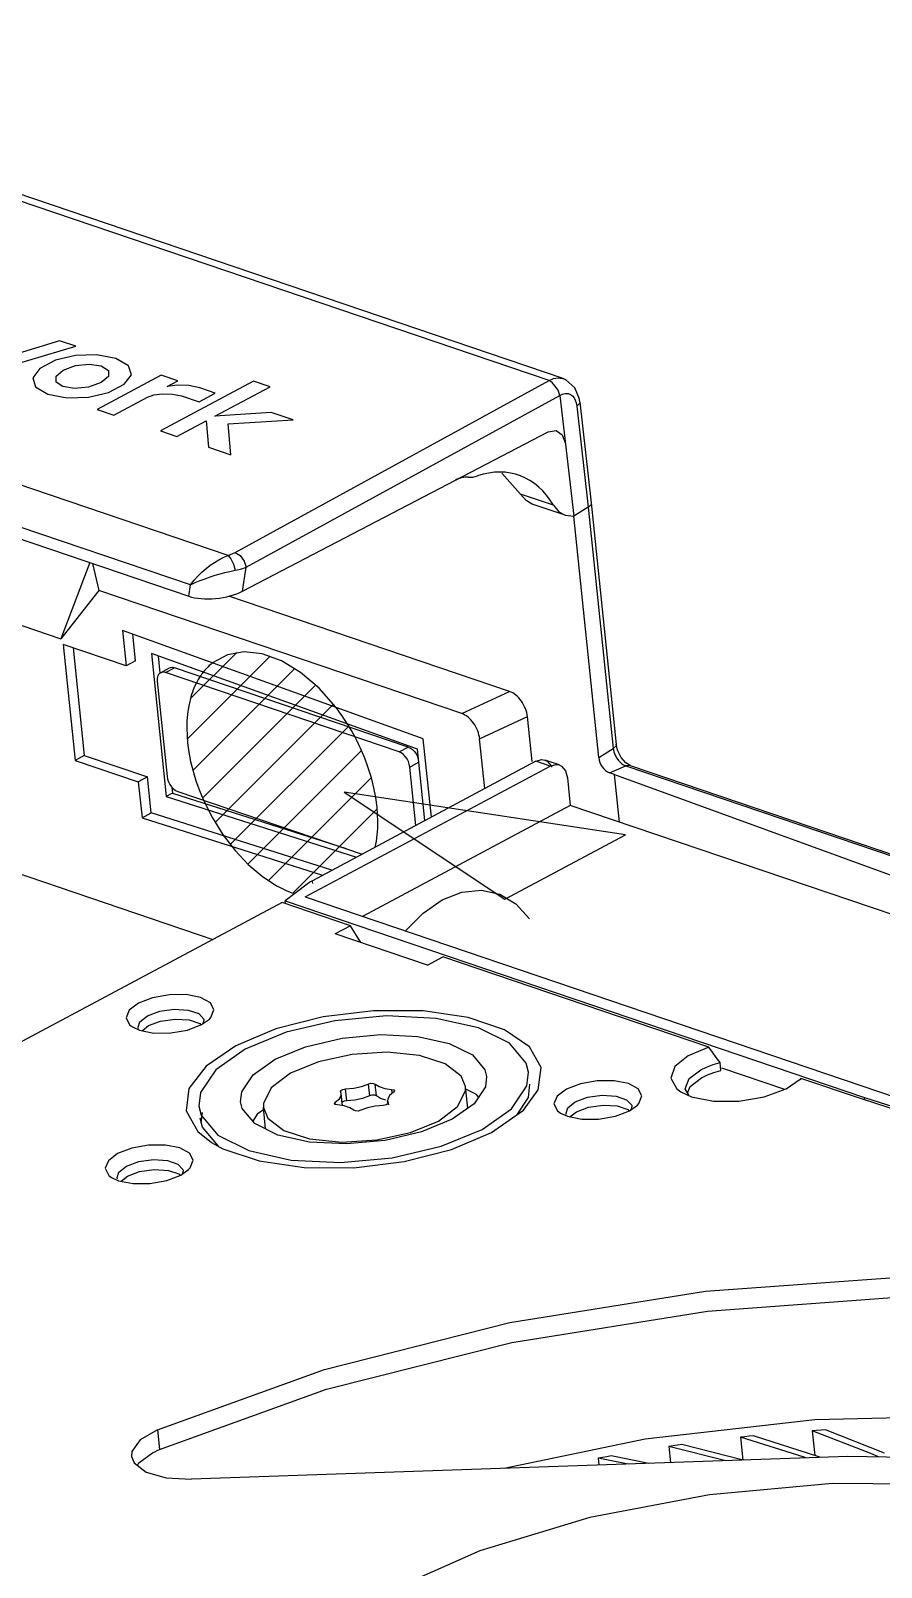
# Model space of a CAD drawing. Header units: millimetres. Extents: x 0 to 594, y 0 to 420.
# Drawn here: x 140.12 to 159.38, y 234.67 to 269.46 of the extents above; entities that cross this region are included whole.
import ezdxf

# ---------------------------------------------------------------- set-up
doc = ezdxf.new("R2010")
doc.units = ezdxf.units.MM
doc.header["$LTSCALE"] = 32.67
doc.layers.add('ASSEM_MEM', color=7, linetype='CONTINUOUS')

msp = doc.modelspace()

# ---------------------------------------------------------------- linework, layer by layer
at = {"layer": 'ASSEM_MEM', "color": 7, "linetype": 'CONTINUOUS'}
for p, q in [((151.863, 261.538), (128.635, 269.418)), ((152.176, 261.584), (128.966, 269.458)), ((144.591, 257.58), (119.38, 266.133)), ((143.739, 256.913), (118.856, 265.354)), ((119.755, 264.781), (143.703, 256.657)), ((139.133, 261.721), (141.142, 262.317)), ((140.775, 262.441), (139.466, 262.041)), ((141.142, 262.317), (140.775, 262.441)), ((143.08, 261.659), (141.63, 260.884)), ((143.456, 261.531), (143.08, 261.659)), ((145.171, 261.526), (143.062, 260.398)), ((143.212, 261.401), (143.456, 261.531)), ((143.934, 261.059), (144.298, 261.253)), ((144.298, 261.253), (143.95, 261.372)), ((144.294, 260.731), (145.544, 261.399)), ((144.753, 257.647), (151.863, 261.538)), ((145.544, 261.399), (145.171, 261.526)), ((151.928, 261.494), (151.863, 261.538)), ((152.239, 261.558), (152.175, 261.585)), ((142.006, 260.756), (142.768, 261.164)), ((143.535, 261.194), (143.934, 261.059)), ((144.998, 257.311), (152.105, 261.2)), ((152.105, 261.2), (152.417, 258.469)), ((152.473, 261.036), (152.488, 260.956)), ((152.488, 260.956), (152.748, 258.674)), ((152.555, 261.049), (152.545, 261.114)), ((152.554, 261.049), (152.815, 258.767)), ((141.63, 260.884), (142.006, 260.756)), ((143.434, 260.272), (144.093, 260.624)), ((144.093, 260.624), (144.15, 260.029)), ((145.571, 260.814), (144.294, 260.731)), ((144.593, 260.555), (146.064, 260.647)), ((144.655, 259.857), (144.593, 260.555)), ((146.064, 260.647), (145.571, 260.814)), ((143.062, 260.398), (143.434, 260.272)), ((149.741, 259.285), (151.842, 260.381)), ((144.15, 260.029), (144.655, 259.857)), ((144.922, 256.771), (149.741, 259.285)), ((150.79, 259.444), (151.215, 258.969)), ((151.959, 258.716), (151.215, 258.969)), ((152.224, 258.489), (151.48, 258.742)), ((152.224, 258.489), (152.417, 258.469)), ((152.748, 258.674), (152.417, 258.468)), ((152.748, 258.674), (152.417, 258.469)), ((152.983, 253.003), (152.417, 258.469)), ((152.417, 258.468), (152.417, 258.469)), ((152.748, 258.674), (153.314, 253.209)), ((152.815, 258.767), (152.815, 258.766)), ((152.815, 258.767), (153.381, 253.302)), ((141.46, 257.418), (140.809, 255.693)), ((141.524, 257.396), (141.662, 256.789)), ((143.908, 257.112), (144, 257.201)), ((144.922, 256.771), (144.998, 257.311)), ((141.662, 256.789), (140.809, 255.693)), ((149.884, 253.999), (141.662, 256.789)), ((143.703, 256.657), (143.739, 256.913)), ((143.957, 257.009), (144.071, 257.052)), ((150.966, 254.5), (144.606, 256.658)), ((139.322, 256.198), (140.809, 255.693)), ((142.204, 255.883), (142.287, 255.08)), ((149.012, 253.43), (142.204, 255.883)), ((142.495, 255.191), (142.432, 255.801)), ((140.857, 255.565), (141.129, 252.938)), ((142.287, 255.08), (140.857, 255.565)), ((141.085, 255.488), (141.337, 253.049)), ((142.857, 255.359), (143.192, 252.12)), ((148.877, 253.19), (142.857, 255.359)), ((143.736, 254.33), (144.788, 255.381)), ((142.495, 255.191), (142.287, 255.08)), ((143.009, 255.304), (143.049, 254.915)), ((143.06, 254.922), (143.268, 255.033)), ((143.174, 254.926), (143.382, 255.037)), ((148.673, 253.242), (143.382, 255.037)), ((143.667, 253.421), (145.545, 255.298)), ((143.794, 252.707), (146.106, 255.019)), ((142.987, 254.73), (143.21, 252.578)), ((148.465, 253.131), (143.174, 254.926)), ((144.013, 252.086), (146.575, 254.648)), ((149.884, 253.999), (150.966, 254.5)), ((144.298, 251.531), (146.978, 254.211)), ((129.474, 253.899), (144.248, 248.887)), ((144.641, 251.034), (147.324, 253.717)), ((147.315, 253.731), (147.298, 253.759)), ((150.288, 253.429), (151.37, 253.93)), ((151.475, 252.911), (151.37, 253.93)), ((149.195, 251.656), (149.012, 253.43)), ((150.405, 252.302), (150.288, 253.429)), ((141.337, 253.049), (141.129, 252.938)), ((141.129, 252.938), (142.559, 252.452)), ((141.337, 253.049), (142.767, 252.564)), ((145.04, 250.593), (147.612, 253.165)), ((151.561, 252.92), (146.501, 250.216)), ((148.465, 253.131), (148.673, 253.242)), ((148.707, 252.789), (148.907, 252.896)), ((149.044, 251.575), (148.877, 253.19)), ((151.882, 252.811), (151.561, 252.92)), ((152.089, 252.836), (151.768, 252.945)), ((152.983, 253.003), (153.314, 253.209)), ((142.767, 252.564), (142.559, 252.452)), ((142.851, 251.751), (142.767, 252.564)), ((145.505, 250.218), (147.835, 252.548)), ((146.339, 249.848), (151.882, 252.811)), ((148.844, 251.468), (148.707, 252.789)), ((151.882, 252.811), (152.016, 252.848)), ((152.016, 252.848), (152.089, 252.836)), ((152.275, 252.548), (152.34, 251.92)), ((153.225, 252.661), (153.594, 252.814)), ((153.34, 252.622), (153.225, 252.661)), ((153.451, 251.543), (153.34, 252.622)), ((153.34, 252.622), (160.434, 250.034)), ((153.547, 252.835), (153.594, 252.814)), ((153.699, 252.821), (153.594, 252.814)), ((153.594, 252.814), (171.837, 246.626)), ((153.699, 252.821), (171.833, 246.669)), ((142.559, 252.452), (142.643, 251.64)), ((143.316, 252.336), (143.331, 252.194)), ((143.452, 252.236), (147.629, 250.819)), ((153.592, 251.257), (147.219, 252.223)), ((147.219, 252.223), (150.855, 249.794)), ((143.331, 252.194), (143.192, 252.12)), ((143.192, 252.12), (147.5, 250.75)), ((143.331, 252.194), (147.266, 250.942)), ((152.34, 251.92), (147.638, 249.407)), ((170.431, 245.783), (152.34, 251.92)), ((142.643, 251.64), (142.851, 251.751)), ((142.643, 251.64), (146.733, 250.34)), ((146.94, 250.451), (142.851, 251.751)), ((146.06, 249.933), (147.969, 251.842)), ((150.855, 249.794), (153.592, 251.257)), ((146.379, 250.139), (145.883, 249.76)), ((146.508, 250.152), (146.501, 250.216)), ((146.339, 249.848), (162.497, 244.366)), ((145.813, 249.723), (100.633, 225.575)), ((147.364, 249.197), (145.813, 249.723)), ((145.889, 249.698), (145.883, 249.76)), ((145.883, 249.76), (158.999, 245.311)), ((147.364, 249.197), (147.017, 249.012)), ((147.597, 248.816), (147.364, 249.197)), ((149.105, 248.304), (147.017, 249.012)), ((149.105, 248.304), (149.452, 248.489)), ((155.474, 246.446), (149.452, 248.489)), ((142.554, 246.9), (142.592, 247.02)), ((142.592, 247.02), (142.764, 247.159)), ((143.372, 247.307), (143.688, 247.288)), ((143.992, 246.958), (144.17, 247.084)), ((144.046, 247.054), (144.024, 246.98)), ((142.426, 246.904), (142.584, 246.831)), ((142.56, 246.873), (142.554, 246.9)), ((142.584, 246.831), (142.911, 246.766)), ((142.643, 246.819), (142.787, 246.934)), ((143.673, 246.835), (143.992, 246.958)), ((145.673, 246.859), (144.765, 246.477)), ((151.678, 245.985), (151.416, 246.451)), ((155.474, 246.446), (155.007, 246.251)), ((145.162, 245.824), (145.659, 246.174)), ((151.614, 245.479), (151.678, 245.985)), ((155.293, 245.934), (155.426, 245.997)), ((155.426, 245.997), (155.573, 246.052)), ((155.573, 246.052), (155.733, 246.099)), ((155.733, 246.099), (155.646, 246.214)), ((155.752, 245.919), (155.733, 246.099)), ((157.194, 245.49), (155.77, 245.974)), ((144.902, 245.437), (145.162, 245.824)), ((147.764, 245.613), (147.792, 245.344)), ((147.95, 245.343), (147.922, 245.612)), ((150.408, 245.932), (150.446, 245.782)), ((150.446, 245.782), (150.42, 245.551)), ((151.356, 245.572), (151.391, 245.88)), ((151.419, 245.612), (151.385, 245.306)), ((154.617, 245.745), (154.75, 245.507)), ((154.944, 245.502), (155.03, 245.734)), ((155.03, 245.734), (155.293, 245.934)), ((155.052, 245.558), (155.312, 245.755)), ((157.224, 245.501), (157.546, 245.72)), ((157.563, 245.737), (157.542, 245.718)), ((157.546, 245.72), (157.563, 245.737)), ((158.93, 245.274), (157.563, 245.737)), ((143.707, 245.51), (143.643, 245.004)), ((144.875, 245.206), (144.902, 245.437)), ((147.14, 245.44), (147.168, 245.171)), ((147.154, 245.396), (147.14, 245.44)), ((147.153, 245.361), (147.154, 245.396)), ((147.182, 245.126), (147.154, 245.395)), ((147.19, 245.492), (147.252, 245.502)), ((147.252, 245.502), (147.436, 245.518)), ((147.28, 245.233), (147.252, 245.502)), ((147.463, 245.249), (147.28, 245.233)), ((147.639, 245.287), (147.463, 245.249)), ((147.792, 245.344), (147.639, 245.287)), ((147.848, 245.36), (147.792, 245.344)), ((147.909, 245.359), (147.848, 245.36)), ((147.95, 245.343), (147.909, 245.359)), ((148.04, 245.286), (147.95, 245.343)), ((148.167, 245.245), (148.04, 245.286)), ((148.139, 245.514), (148.293, 245.492)), ((148.293, 245.492), (148.3, 245.424)), ((150.017, 245.065), (149.967, 245.552)), ((150.218, 245.374), (149.973, 245.496)), ((150.42, 245.551), (150.16, 245.165)), ((150.264, 245.318), (150.218, 245.374)), ((151.009, 245.054), (151.356, 245.572)), ((151.385, 245.306), (151.122, 244.911)), ((151.281, 245.023), (151.614, 245.479)), ((153.062, 245.358), (153.377, 245.339)), ((154.75, 245.507), (154.841, 245.439)), ((154.841, 245.439), (155.087, 245.325)), ((155.024, 245.357), (154.944, 245.502)), ((154.995, 245.409), (155.052, 245.558)), ((162.221, 244.218), (158.93, 245.274)), ((159.005, 245.25), (158.999, 245.311)), ((158.999, 245.311), (162.286, 244.256)), ((143.643, 245.004), (143.905, 244.538)), ((143.931, 245.109), (143.982, 244.907)), ((143.982, 244.907), (144.36, 244.455)), ((143.985, 244.734), (144.012, 244.969)), ((145.254, 244.927), (145.15, 244.773)), ((145.397, 245.027), (145.254, 244.927)), ((145.441, 244.596), (145.391, 245.078)), ((147.016, 245.15), (146.999, 245.171)), ((147.066, 245.138), (147.016, 245.15)), ((147.023, 245.174), (147.02, 245.202)), ((147.219, 245.117), (147.066, 245.138)), ((148.107, 245.128), (147.923, 245.113)), ((148.168, 245.138), (148.107, 245.128)), ((148.209, 245.189), (148.204, 245.235)), ((148.204, 245.234), (148.218, 245.19)), ((148.218, 245.19), (148.223, 245.14)), ((149.355, 244.774), (149.787, 245.101)), ((150.16, 245.165), (149.663, 244.815)), ((150.342, 244.585), (151.009, 245.054)), ((150.556, 244.512), (151.281, 245.023)), ((152.116, 244.955), (152.274, 244.882)), ((152.244, 244.951), (152.281, 245.071)), ((152.249, 244.924), (152.244, 244.951)), ((152.281, 245.071), (152.454, 245.21)), ((152.332, 244.87), (152.477, 244.985)), ((153.362, 244.886), (153.682, 245.009)), ((153.682, 245.009), (153.86, 245.135)), ((153.736, 245.105), (153.713, 245.031)), ((144.01, 244.636), (143.958, 244.839)), ((144.374, 244.203), (144.01, 244.636)), ((145.72, 244.458), (145.195, 244.719)), ((145.851, 244.559), (146.433, 244.372)), ((148.721, 244.512), (149.355, 244.774)), ((149.663, 244.815), (148.973, 244.531)), ((149.417, 244.203), (150.342, 244.585)), ((152.274, 244.882), (152.6, 244.817)), ((143.905, 244.538), (144.213, 244.291)), ((144.213, 244.291), (144.471, 244.149)), ((144.36, 244.455), (145.063, 244.105)), ((146.435, 244.298), (145.72, 244.458)), ((146.433, 244.372), (147.166, 244.297)), ((147.272, 244.256), (146.435, 244.298)), ((147.166, 244.297), (147.96, 244.346)), ((148.146, 244.336), (147.272, 244.256)), ((147.96, 244.346), (148.721, 244.512)), ((148.973, 244.531), (148.146, 244.336)), ((148.31, 243.943), (149.417, 244.203)), ((149.649, 244.129), (150.556, 244.512)), ((142.901, 243.901), (143.217, 243.882)), ((144.471, 244.149), (145.295, 243.87)), ((145.063, 244.105), (146.02, 243.892)), ((146.02, 243.892), (147.14, 243.836)), ((147.14, 243.836), (148.31, 243.943)), ((148.58, 243.857), (149.649, 244.129)), ((142.084, 243.493), (142.121, 243.614)), ((142.121, 243.614), (142.293, 243.752)), ((142.172, 243.413), (142.317, 243.528)), ((143.202, 243.429), (143.521, 243.552)), ((143.521, 243.552), (143.699, 243.677)), ((143.576, 243.648), (143.553, 243.574)), ((143.57, 243.674), (143.576, 243.648)), ((141.956, 243.497), (142.113, 243.424)), ((142.089, 243.467), (142.084, 243.493)), ((142.113, 243.424), (142.44, 243.36)), ((157.876, 238.013), (154.035, 237.576)), ((161.688, 238.097), (157.876, 238.013)), ((142.991, 237.787), (142.601, 237.556)), ((142.991, 237.787), (143.037, 237.338)), ((157.633, 237.163), (156.19, 237.616)), ((156.19, 237.616), (156.243, 237.098)), ((157.944, 237.183), (156.488, 237.648)), ((159.148, 237.246), (157.818, 237.762)), ((157.818, 237.762), (157.876, 237.205)), ((159.456, 237.254), (158.117, 237.782)), ((142.415, 237.292), (142.406, 237.182)), ((142.601, 237.556), (142.415, 237.292)), ((142.573, 237.035), (142.881, 237.264)), ((154.035, 237.576), (150.843, 236.91)), ((155.863, 237.085), (154.57, 237.409)), ((154.57, 237.409), (154.608, 237.041)), ((156.252, 237.098), (154.866, 237.451)), ((159.32, 237.169), (159.148, 237.246)), ((142.406, 237.182), (142.462, 237.036)), ((142.462, 237.036), (142.734, 236.826)), ((142.543, 236.973), (142.573, 237.035)), ((158.623, 237.181), (143.76, 236.663)), ((153.653, 237.008), (152.97, 237.14)), ((152.97, 237.14), (152.986, 236.985)), ((154.12, 237.024), (153.262, 237.194)), ((157.675, 237.148), (157.633, 237.163)), ((158.009, 237.16), (157.944, 237.183)), ((155.491, 236.314), (152.783, 235.797))]:
    msp.add_line(p, q, dxfattribs=at)
for points in [[(142.05, 262.041), (141.613, 262.124), (141.138, 262.108), (140.687, 261.998), (140.332, 261.811), (140.171, 261.599), (140.231, 261.397), (140.509, 261.231)], [(140.509, 261.231), (140.95, 261.145), (141.43, 261.16), (141.885, 261.27), (142.242, 261.457), (142.402, 261.671), (142.337, 261.875), (142.05, 262.041)], [(140.852, 261.401), (140.703, 261.499), (140.696, 261.635), (140.857, 261.775), (141.138, 261.878), (141.443, 261.91), (141.716, 261.869)], [(141.716, 261.869), (141.881, 261.766), (141.883, 261.634), (141.716, 261.493), (141.432, 261.391), (141.115, 261.361), (140.852, 261.401)], [(151.862, 261.538), (151.959, 261.582), (152.064, 261.601), (152.165, 261.588), (152.175, 261.585)], [(143.95, 261.372), (143.701, 261.424), (143.439, 261.434), (143.212, 261.401)], [(152.102, 261.199), (152.065, 261.323), (151.993, 261.419), (151.928, 261.494)], [(152.105, 261.2), (152.161, 261.231), (152.226, 261.249), (152.291, 261.247), (152.347, 261.225)], [(152.545, 261.114), (152.442, 261.375), (152.239, 261.558)], [(142.768, 261.164), (142.909, 261.212), (143.107, 261.237), (143.335, 261.232), (143.535, 261.194)], [(152.347, 261.225), (152.391, 261.19), (152.424, 261.148), (152.451, 261.098), (152.473, 261.036)], [(152.555, 261.049), (152.55, 261.019), (152.488, 260.956)], [(151.842, 260.381), (152.017, 260.41), (152.159, 260.313), (152.229, 260.115)], [(151.479, 258.742), (151.338, 258.821), (151.215, 258.969)], [(151.959, 258.716), (152.083, 258.569), (152.224, 258.489)], [(152.815, 258.766), (152.81, 258.736), (152.749, 258.673)], [(144, 257.201), (144.095, 257.283), (144.19, 257.357), (144.285, 257.422), (144.38, 257.48), (144.481, 257.533), (144.591, 257.58)], [(144.591, 257.58), (144.649, 257.6), (144.703, 257.623), (144.753, 257.647)], [(144.591, 257.58), (144.657, 257.502), (144.715, 257.38), (144.751, 257.243)], [(144.753, 257.647), (144.864, 257.576), (144.954, 257.453), (144.998, 257.311)], [(143.739, 256.913), (143.821, 257.016), (143.908, 257.112)], [(144.071, 257.052), (144.186, 257.092), (144.299, 257.129)], [(144.299, 257.129), (144.409, 257.162), (144.517, 257.191), (144.63, 257.218), (144.751, 257.243)], [(144.751, 257.243), (144.84, 257.263), (144.923, 257.285), (144.998, 257.311)], [(143.739, 256.913), (143.846, 256.963), (143.957, 257.009)], [(147.031, 254.144), (146.653, 254.573), (146.235, 254.931), (145.799, 255.193), (145.365, 255.35), (144.956, 255.396), (144.575, 255.329), (144.242, 255.149)], [(143.268, 255.033), (143.291, 255.042), (143.335, 255.047), (143.382, 255.037)], [(144.242, 255.149), (144.206, 255.12), (144.166, 255.085), (144.133, 255.053), (144.096, 255.015), (144.064, 254.98), (144.029, 254.937)], [(143.06, 254.922), (143.046, 254.913), (143.017, 254.882), (142.996, 254.839), (142.986, 254.788), (142.987, 254.73)], [(143.174, 254.926), (143.127, 254.935), (143.083, 254.931), (143.06, 254.922)], [(143.966, 254.851), (143.939, 254.809), (143.914, 254.767), (143.889, 254.723), (143.866, 254.678), (143.841, 254.625), (143.819, 254.575)], [(144.029, 254.937), (144.021, 254.926), (144.008, 254.91), (144, 254.899), (143.988, 254.882), (143.98, 254.871), (143.966, 254.851)], [(143.819, 254.575), (143.802, 254.534), (143.784, 254.484), (143.767, 254.433), (143.751, 254.381), (143.738, 254.335), (143.723, 254.276)], [(143.723, 254.276), (143.694, 254.133), (143.673, 253.983), (143.661, 253.828), (143.657, 253.669), (143.662, 253.505), (143.675, 253.337)], [(147.298, 253.759), (147.259, 253.821), (147.213, 253.89), (147.172, 253.951), (147.125, 254.018), (147.082, 254.077), (147.031, 254.144)], [(147.337, 253.696), (147.331, 253.704), (147.315, 253.731)], [(147.589, 253.217), (147.553, 253.293), (147.512, 253.377), (147.474, 253.452), (147.429, 253.535), (147.383, 253.617), (147.337, 253.696)], [(143.675, 253.337), (143.703, 253.129), (143.743, 252.917), (143.798, 252.694), (143.863, 252.48), (143.943, 252.257), (144.034, 252.038)], [(153.381, 253.302), (153.376, 253.272), (153.314, 253.209)], [(153.699, 252.821), (153.692, 252.824), (153.597, 252.884), (153.49, 253.008), (153.41, 253.174), (153.381, 253.303)], [(147.965, 251.882), (147.936, 252.1), (147.893, 252.321), (147.836, 252.544), (147.767, 252.768), (147.685, 252.991), (147.589, 253.217)], [(148.707, 252.789), (148.695, 252.851), (148.674, 252.913), (148.643, 252.973), (148.604, 253.027), (148.56, 253.073), (148.513, 253.108), (148.465, 253.131)], [(148.673, 253.242), (148.721, 253.219), (148.768, 253.184), (148.812, 253.138)], [(148.812, 253.138), (148.851, 253.084), (148.882, 253.024), (148.899, 252.975)], [(151.561, 252.92), (151.694, 252.957), (151.767, 252.945)], [(151.767, 252.945), (151.819, 252.919), (151.911, 252.812), (151.917, 252.788)], [(153.314, 253.209), (153.329, 253.133), (153.356, 253.057), (153.392, 252.99), (153.43, 252.937)], [(153.43, 252.937), (153.468, 252.896), (153.506, 252.862), (153.547, 252.835)], [(143.21, 252.578), (143.221, 252.516), (143.243, 252.454), (143.274, 252.394), (143.312, 252.34), (143.356, 252.294), (143.404, 252.259), (143.452, 252.236)], [(152.089, 252.836), (152.141, 252.81), (152.232, 252.702), (152.275, 252.548)], [(144.034, 252.038), (144.237, 251.637), (144.481, 251.249), (144.75, 250.9), (145.05, 250.584), (145.361, 250.32), (145.691, 250.103)], [(147.924, 250.976), (147.95, 251.113), (147.969, 251.255), (147.98, 251.402), (147.983, 251.562), (147.978, 251.717), (147.965, 251.882)], [(146.501, 250.216), (146.457, 250.191), (146.417, 250.165), (146.379, 250.139)], [(145.691, 250.103), (145.744, 250.074), (145.805, 250.043), (145.865, 250.014), (145.925, 249.986), (145.986, 249.961), (146.053, 249.935)], [(148.609, 249.078), (149.009, 249.482), (149.442, 249.779), (149.888, 249.953), (150.333, 249.998), (150.743, 249.91), (151.108, 249.695), (151.414, 249.355)], [(142.562, 247.443), (142.352, 247.283), (142.282, 247.111)], [(144.273, 247.291), (144.191, 247.45), (143.97, 247.571), (143.644, 247.636), (143.262, 247.634), (142.882, 247.567), (142.562, 247.443)], [(142.282, 247.111), (142.363, 246.952), (142.426, 246.904)], [(142.764, 247.159), (143.043, 247.261), (143.372, 247.307)], [(142.787, 246.934), (143.061, 247.036), (143.393, 247.083), (143.71, 247.064)], [(143.688, 247.288), (143.926, 247.207), (144.041, 247.08), (144.046, 247.054)], [(143.71, 247.064), (143.95, 246.982), (143.977, 246.953)], [(144.17, 247.084), (144.203, 247.119), (144.273, 247.291)], [(151.391, 245.88), (151.34, 246.082), (150.961, 246.534), (150.259, 246.883), (149.301, 247.097), (148.182, 247.153), (147.012, 247.045), (145.904, 246.786), (144.979, 246.404)], [(151.416, 246.451), (150.851, 246.839), (150.026, 247.119), (149.01, 247.267), (147.885, 247.271), (146.742, 247.132), (145.673, 246.859)], [(142.911, 246.766), (143.293, 246.768), (143.673, 246.835)], [(145.659, 246.174), (146.348, 246.458), (147.176, 246.652), (148.05, 246.732), (148.886, 246.691)], [(148.886, 246.691), (149.601, 246.531), (150.126, 246.27), (150.408, 245.932)], [(144.765, 246.477), (144.092, 246.014), (143.707, 245.51)], [(144.979, 246.404), (144.312, 245.934), (143.965, 245.417), (143.931, 245.109)], [(149.967, 245.553), (149.869, 245.792), (149.507, 246.071), (148.925, 246.259), (148.193, 246.333), (147.398, 246.284), (146.637, 246.118), (146.004, 245.856)], [(155.646, 246.214), (155.56, 246.33), (155.474, 246.446)], [(155.007, 246.251), (154.707, 246.006), (154.617, 245.745)], [(146.004, 245.856), (145.571, 245.529), (145.392, 245.175), (145.391, 245.078)], [(147.436, 245.518), (147.612, 245.556), (147.764, 245.613)], [(147.764, 245.613), (147.82, 245.629), (147.882, 245.628), (147.922, 245.612)], [(147.922, 245.612), (148.012, 245.555), (148.139, 245.514)], [(153.962, 245.342), (153.88, 245.501), (153.66, 245.622), (153.333, 245.687), (152.951, 245.685), (152.571, 245.618), (152.252, 245.494)], [(155.312, 245.755), (155.444, 245.817), (155.592, 245.873), (155.752, 245.919)], [(147.02, 245.202), (147.111, 245.279), (147.153, 245.361)], [(147.14, 245.44), (147.147, 245.468), (147.19, 245.492)], [(148.338, 245.428), (148.247, 245.351), (148.206, 245.269), (148.204, 245.234)], [(148.293, 245.492), (148.342, 245.48), (148.36, 245.459)], [(148.36, 245.459), (148.36, 245.455), (148.338, 245.428)], [(149.787, 245.101), (149.966, 245.455), (149.967, 245.553)], [(152.252, 245.494), (152.041, 245.334), (151.971, 245.162)], [(152.454, 245.21), (152.732, 245.312), (153.062, 245.358)], [(153.377, 245.339), (153.616, 245.258), (153.73, 245.131), (153.736, 245.105)], [(153.86, 245.135), (153.892, 245.17), (153.962, 245.342)], [(155.087, 245.325), (155.579, 245.227), (156.155, 245.226), (156.732, 245.322), (157.224, 245.501)], [(145.195, 244.719), (144.913, 245.057), (144.875, 245.206)], [(145.391, 245.078), (145.489, 244.839), (145.851, 244.559)], [(146.999, 245.171), (146.999, 245.175), (147.02, 245.202)], [(147.28, 245.233), (147.218, 245.223), (147.175, 245.199)], [(147.436, 245.019), (147.347, 245.076), (147.219, 245.117)], [(147.595, 245.017), (147.538, 245.001), (147.477, 245.002), (147.436, 245.019)], [(147.923, 245.113), (147.747, 245.074), (147.595, 245.017)], [(148.218, 245.19), (148.212, 245.162), (148.168, 245.138)], [(151.971, 245.162), (152.053, 245.003), (152.116, 244.955)], [(152.477, 244.985), (152.751, 245.087), (153.083, 245.134), (153.4, 245.115)], [(153.4, 245.115), (153.64, 245.033), (153.667, 245.004)], [(152.6, 244.817), (152.982, 244.818), (153.362, 244.886)], [(143.802, 243.885), (143.72, 244.044), (143.499, 244.165), (143.173, 244.23), (142.791, 244.228), (142.411, 244.16), (142.091, 244.037)], [(142.091, 244.037), (141.881, 243.877), (141.811, 243.704)], [(142.293, 243.752), (142.572, 243.855), (142.901, 243.901)], [(143.217, 243.882), (143.456, 243.801), (143.57, 243.674)], [(143.699, 243.677), (143.732, 243.712), (143.802, 243.885)], [(145.295, 243.87), (146.311, 243.722), (147.436, 243.718), (148.58, 243.857)], [(141.811, 243.704), (141.893, 243.545), (141.956, 243.497)], [(142.317, 243.528), (142.59, 243.629), (142.922, 243.677), (143.24, 243.658)], [(143.24, 243.658), (143.48, 243.576), (143.506, 243.546)], [(142.44, 243.36), (142.822, 243.361), (143.202, 243.429)], [(142.991, 237.787), (146.775, 239.152), (150.969, 240.212), (155.398, 240.92), (159.893, 241.249), (164.279, 241.187), (168.388, 240.735), (172.062, 239.912), (175.148, 238.753)], [(143.037, 237.338), (146.821, 238.704), (151.016, 239.764), (155.445, 240.472), (159.939, 240.801), (164.326, 240.738), (168.434, 240.287), (172.109, 239.463), (175.194, 238.305)], [(156.488, 237.648), (156.389, 237.637), (156.289, 237.627), (156.19, 237.616)], [(158.117, 237.782), (158.017, 237.775), (157.918, 237.769), (157.818, 237.762)], [(142.881, 237.264), (142.931, 237.289), (142.983, 237.314), (143.037, 237.338)], [(154.866, 237.451), (154.767, 237.437), (154.668, 237.423), (154.57, 237.409)], [(153.262, 237.194), (153.165, 237.176), (153.067, 237.159), (152.97, 237.14)], [(168.861, 235.171), (166.947, 236.096), (164.509, 236.762), (161.68, 237.13), (158.623, 237.181)], [(142.734, 236.826), (143.19, 236.695), (143.76, 236.663)], [(161.006, 236.544), (158.279, 236.567), (155.491, 236.314)], [(152.783, 235.797), (150.291, 235.042), (148.145, 234.09)]]:
    msp.add_lwpolyline(points, dxfattribs=at)
for centre, major_axis, ratio, start_param, end_param in [((150.242, 256.543), (0.891, 2.865), 0.65288, 5.750864, 6.728582), ((149.831, 258.378), (0.297, 0.955), 0.65288, 0.144227, 0.575556), ((150.239, 260.325), (0.297, 0.955), 0.65288, -2.997366, -2.696196), ((144.316, 256.972), (0.857, 0.101), 0.422051, -2.416084, -0.836942), ((151.012, 254.051), (-0.235, 0.442), 0.618248, -2.152876, -0.582079), ((149.931, 253.55), (-0.235, 0.442), 0.618248, -2.152876, -0.582079), ((153.197, 252.93), (-0.141, 0.265), 0.618606, 0.987206, 2.558002)]:
    msp.add_ellipse(centre, major_axis=major_axis, ratio=ratio, start_param=start_param, end_param=end_param, dxfattribs=at)

doc.saveas('drawing.dxf')
